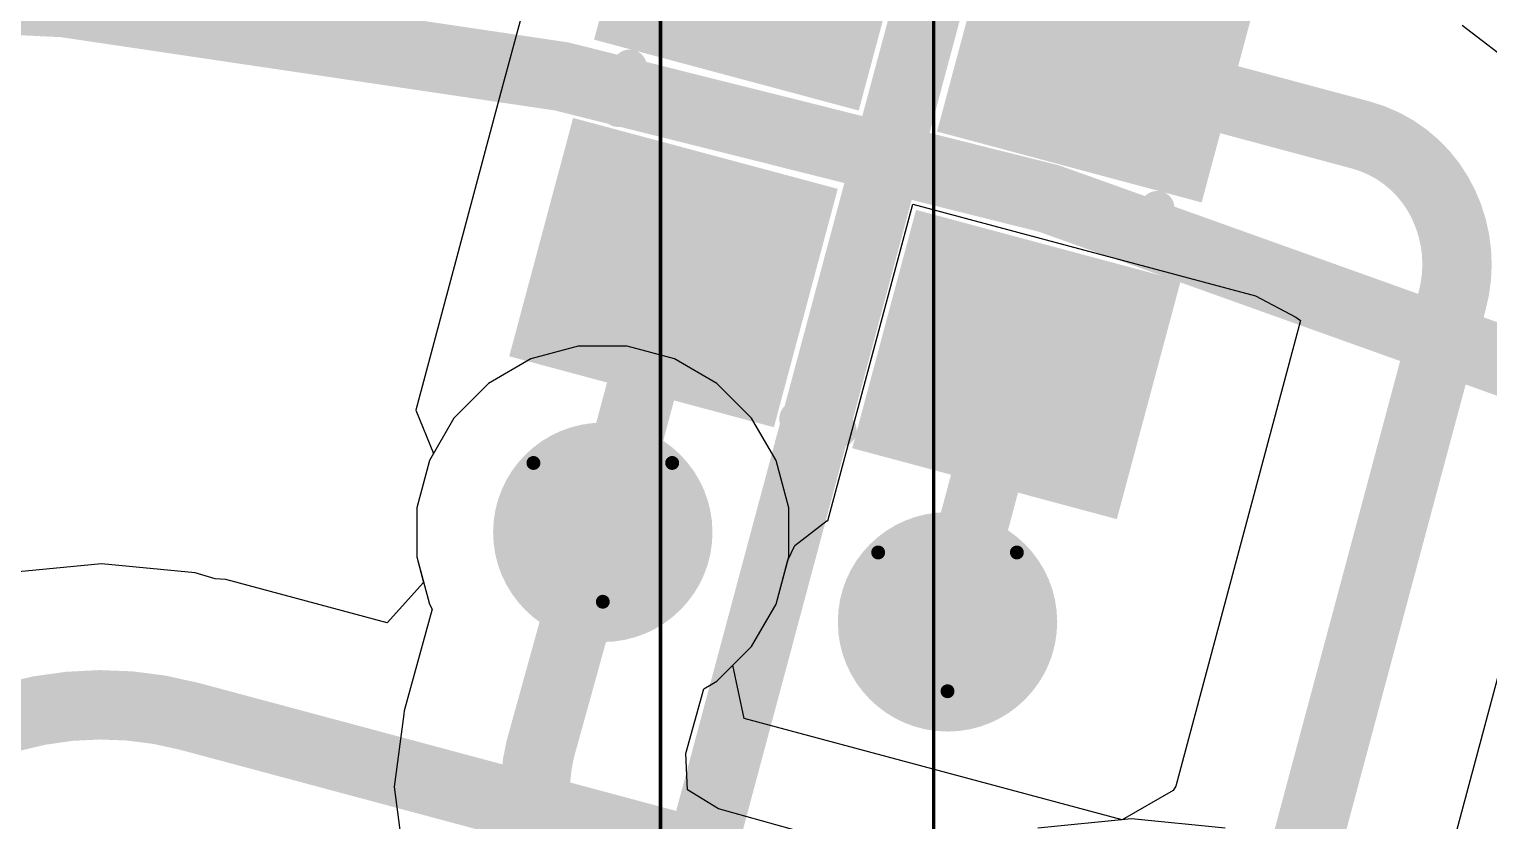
# Model space of a CAD drawing. Header units: inches. Extents: x -7 to 348, y -14 to 159.
# Drawn here: x 37.52 to 42.86, y 35.13 to 38.03 of the extents above; entities that cross this region are included whole.
import ezdxf

# ---------------------------------------------------------------- set-up
doc = ezdxf.new("R2010")
doc.units = ezdxf.units.IN
for name, color, linetype in [('Bottom Layer', 5, 'Continuous'), ('Bottom Solder', 6, 'Continuous'), ('Dimension', 6, 'Continuous'), ('Drill Drawing', 1, 'Continuous'), ('Fabrication', 76, 'Continuous'), ('Top Layer', 1, 'Continuous'), ('Top Overlay', 2, 'Continuous'), ('Top Paste', 8, 'Continuous'), ('Top Solder', 216, 'Continuous'), ('Via Holes', 16, 'Continuous')]:
    doc.layers.add(name, color=color, linetype=linetype)

msp = doc.modelspace()

# ---------------------------------------------------------------- hatches: boundary and pattern name
at = {"layer": 'Bottom Layer'}
h = msp.add_hatch(color=5, dxfattribs=at)
edge = h.paths.add_edge_path()
edge.add_arc((39.619, 36.1878), 0.3, 0, 360)
h = msp.add_hatch(color=5, dxfattribs=at)
edge = h.paths.add_edge_path()
edge.add_arc((40.8812, 35.8602), 0.3, 0, 360)
at = {"layer": 'Bottom Solder'}
h = msp.add_hatch(color=6, dxfattribs=at)
edge = h.paths.add_edge_path()
edge.add_arc((39.619, 36.1878), 0.4016, 0, 360)
h = msp.add_hatch(color=6, dxfattribs=at)
edge = h.paths.add_edge_path()
edge.add_arc((40.8812, 35.8602), 0.4016, 0, 360)
at = {"layer": 'Top Layer'}
for points in [[(40.4842, 37.8562), (39.7115, 38.0632), (39.8927, 38.7394), (40.6654, 38.5323)], [(41.7399, 37.5197), (40.9672, 37.7268), (41.1484, 38.4029), (41.9211, 38.1959)], [(40.1736, 36.6971), (39.4009, 36.9041), (39.5821, 37.5803), (40.3548, 37.3732)], [(41.4293, 36.3606), (40.6566, 36.5677), (40.8378, 37.2438), (41.6105, 37.0368)]]:
    msp.add_hatch(color=1, dxfattribs=at).paths.add_polyline_path(points)
h = msp.add_hatch(color=1, dxfattribs=at)
edge = h.paths.add_edge_path()
edge.add_arc((39.619, 36.1878), 0.3, 0, 360)
h = msp.add_hatch(color=1, dxfattribs=at)
edge = h.paths.add_edge_path()
edge.add_arc((40.8812, 35.8602), 0.3, 0, 360)
at = {"layer": 'Top Paste'}
for points in [[(40.4842, 37.8562), (39.7115, 38.0632), (39.8927, 38.7394), (40.6654, 38.5323)], [(41.7399, 37.5197), (40.9672, 37.7268), (41.1484, 38.4029), (41.9211, 38.1959)], [(40.1736, 36.6971), (39.4009, 36.9041), (39.5821, 37.5803), (40.3548, 37.3732)], [(41.4293, 36.3606), (40.6566, 36.5677), (40.8378, 37.2438), (41.6105, 37.0368)]]:
    msp.add_hatch(color=8, dxfattribs=at).paths.add_polyline_path(points)
at = {"layer": 'Top Solder'}
for points in [[(40.5561, 37.7318), (39.5871, 37.9914), (39.8208, 38.8638), (40.7898, 38.6042)], [(41.8118, 37.3953), (40.8428, 37.6549), (41.0765, 38.5274), (42.0455, 38.2677)], [(40.2455, 36.5726), (39.2765, 36.8323), (39.5102, 37.7047), (40.4793, 37.4451)], [(41.5012, 36.2362), (40.5322, 36.4958), (40.7659, 37.3682), (41.735, 37.1086)]]:
    msp.add_hatch(color=216, dxfattribs=at).paths.add_polyline_path(points)
at = {"layer": 'Via Holes'}
h = msp.add_hatch(color=7, dxfattribs=at)
edge = h.paths.add_edge_path()
edge.add_arc((39.619, 36.1878), 0.15, 0, 360)
h = msp.add_hatch(color=7, dxfattribs=at)
edge = h.paths.add_edge_path()
edge.add_arc((40.8812, 35.8602), 0.15, 0, 360)

# ---------------------------------------------------------------- linework, layer by layer
at = {"layer": 'Bottom Layer'}
for p, q in [((39.5293, 36.8688), (39.3561, 36.8224)), ((39.7087, 36.8688), (39.5293, 36.8688)), ((39.8819, 36.8224), (39.7087, 36.8688)), ((39.3561, 36.8224), (39.2009, 36.7327)), ((40.0371, 36.7327), (39.8819, 36.8224)), ((39.2009, 36.7327), (39.0741, 36.606)), ((40.1639, 36.606), (40.0371, 36.7327)), ((39.0741, 36.606), (38.9844, 36.4507)), ((40.2536, 36.4507), (40.1639, 36.606)), ((38.9844, 36.4507), (38.938, 36.2775)), ((40.3, 36.2775), (40.2536, 36.4507)), ((38.938, 36.2775), (38.938, 36.0982)), ((40.3, 36.0982), (40.3, 36.2775)), ((38.938, 36.0982), (38.9844, 35.925)), ((40.2536, 35.925), (40.3, 36.0982)), ((38.9844, 35.925), (38.9948, 35.907)), ((40.1639, 35.7697), (40.2536, 35.925)), ((38.9948, 35.907), (38.8916, 35.5349)), ((40.0371, 35.6429), (40.1639, 35.7697)), ((39.9232, 35.3784), (39.9888, 35.615)), ((39.9888, 35.615), (40.0371, 35.6429)), ((38.8907, 35.5224), (38.8556, 35.2557)), ((38.8916, 35.5349), (38.8907, 35.5224)), ((39.9297, 35.2456), (39.9232, 35.3784)), ((38.8556, 35.2557), (38.8925, 34.9749)), ((40.0421, 35.1758), (39.9297, 35.2456)), ((40.7367, 34.9828), (40.0421, 35.1758)), ((41.5548, 35.1387), (41.2121, 35.1049)), ((41.8975, 35.1049), (41.5548, 35.1387))]:
    msp.add_line(p, q, dxfattribs=at)
for points in [[(39.3907, 35.3965, 0.254, 0.254, 0), (39.6108, 36.1901, 0.254, 0.254, 0)], [(39.7929, 34.7075, 0.254, 0.254, -0.410559), (39.3906, 35.3965, 0.254, 0.254, 0)]]:
    msp.add_lwpolyline(points, format="xyseb", dxfattribs=at)
for points in [[(39.5473, 36.1901, 0.127, 0.127, 1), (39.6743, 36.1901, 0.127, 0.127, 1)], [(39.3271, 35.3965, 0.127, 0.127, 1), (39.4541, 35.3965, 0.127, 0.127, 1)], [(39.3272, 35.3965, 0.127, 0.127, 1), (39.4542, 35.3965, 0.127, 0.127, 1)]]:
    msp.add_lwpolyline(points, format="xyseb", close=True, dxfattribs=at)
at = {"layer": 'Dimension'}
msp.add_lwpolyline([(29.1631, -5.3474, 0.254, 0.254, 0), (42.3628, 43.9148, 0.254, 0.254, 0)], format="xyseb", dxfattribs=at)
for points in [[(58.31, 19.467, 0.254, 0.254, 1), (13.31, 19.467, 0.254, 0.254, 1)], [(54.5603, 19.4669, 0.254, 0.254, 1), (17.0603, 19.4669, 0.254, 0.254, 1)]]:
    msp.add_lwpolyline(points, format="xyseb", close=True, dxfattribs=at)
at = {"layer": 'Drill Drawing'}
for points in [[(39.365, 36.4418, 0.0508, 0.0508, 0), (39.873, 36.4418, 0.0508, 0.0508, 0)], [(39.365, 36.4418, 0.0508, 0.0508, 0), (39.619, 35.9338, 0.0508, 0.0508, 0)], [(39.619, 35.9338, 0.0508, 0.0508, 0), (39.873, 36.4418, 0.0508, 0.0508, 0)], [(40.6272, 36.1142, 0.0508, 0.0508, 0), (41.1352, 36.1142, 0.0508, 0.0508, 0)], [(40.6272, 36.1142, 0.0508, 0.0508, 0), (40.8812, 35.6062, 0.0508, 0.0508, 0)], [(40.8812, 35.6062, 0.0508, 0.0508, 0), (41.1352, 36.1142, 0.0508, 0.0508, 0)]]:
    msp.add_lwpolyline(points, format="xyseb", dxfattribs=at)
for points in [[(39.3523, 36.4418, 0.0254, 0.0254, 1), (39.3777, 36.4418, 0.0254, 0.0254, 1)], [(39.3523, 36.4418, 0.0254, 0.0254, 1), (39.3777, 36.4418, 0.0254, 0.0254, 1)], [(39.8603, 36.4418, 0.0254, 0.0254, 1), (39.8857, 36.4418, 0.0254, 0.0254, 1)], [(39.8603, 36.4418, 0.0254, 0.0254, 1), (39.8857, 36.4418, 0.0254, 0.0254, 1)], [(40.6145, 36.1142, 0.0254, 0.0254, 1), (40.6399, 36.1142, 0.0254, 0.0254, 1)], [(40.6145, 36.1142, 0.0254, 0.0254, 1), (40.6399, 36.1142, 0.0254, 0.0254, 1)], [(41.1225, 36.1142, 0.0254, 0.0254, 1), (41.1479, 36.1142, 0.0254, 0.0254, 1)], [(41.1225, 36.1142, 0.0254, 0.0254, 1), (41.1479, 36.1142, 0.0254, 0.0254, 1)], [(39.6063, 35.9338, 0.0254, 0.0254, 1), (39.6317, 35.9338, 0.0254, 0.0254, 1)], [(39.6063, 35.9338, 0.0254, 0.0254, 1), (39.6317, 35.9338, 0.0254, 0.0254, 1)], [(40.8685, 35.6062, 0.0254, 0.0254, 1), (40.8939, 35.6062, 0.0254, 0.0254, 1)], [(40.8685, 35.6062, 0.0254, 0.0254, 1), (40.8939, 35.6062, 0.0254, 0.0254, 1)]]:
    msp.add_lwpolyline(points, format="xyseb", close=True, dxfattribs=at)
at = {"layer": 'Fabrication'}
for points in [[(40.8304, 32.6188, 0.0127, 0.0127, 0), (40.8304, 40.9693, 0.0127, 0.0127, 0)], [(40.8304, 32.6188, 0.0127, 0.0127, 0), (40.8304, 40.9693, 0.0127, 0.0127, 0)], [(24.0276, 36.9322, 0.0127, 0.0127, -0.191774), (39.2015, 40.274, 0.0127, 0.0127, 0)], [(24.0276, 36.9322, 0.0127, 0.0127, -0.191774), (39.2015, 40.274, 0.0127, 0.0127, 0)], [(24.0276, 36.9322, 0.0127, 0.0127, -0.191774), (39.2015, 40.274, 0.0127, 0.0127, 0)], [(24.0276, 36.9322, 0.0127, 0.0127, -0.191774), (39.2015, 40.274, 0.0127, 0.0127, 0)], [(39.8304, 34.9565, 0.0127, 0.0127, 0), (39.8304, 39.5339, 0.0127, 0.0127, 0)], [(39.8304, 34.9565, 0.0127, 0.0127, 0), (39.8304, 39.5339, 0.0127, 0.0127, 0)], [(39.8304, 34.9565, 0.0127, 0.0127, 0), (39.8304, 39.5339, 0.0127, 0.0127, 0)], [(39.8304, 34.9565, 0.0127, 0.0127, 0), (39.8304, 39.5339, 0.0127, 0.0127, 0)]]:
    msp.add_lwpolyline(points, format="xyseb", dxfattribs=at)
at = {"layer": 'Top Layer'}
for p, q in [((39.6233, 39.206), (39.2449, 37.7938)), ((42.969, 37.8865), (42.7651, 38.0429)), ((39.2449, 37.7938), (38.9343, 36.6347)), ((39.2449, 37.7938), (39.2449, 37.7938)), ((40.4431, 36.2305), (40.7536, 37.3896)), ((40.7536, 37.3896), (42.0093, 37.0531)), ((42.0093, 37.0531), (42.0093, 37.0531)), ((42.0093, 37.0531), (42.1569, 36.9756)), ((42.1733, 36.963), (41.7166, 35.2586)), ((42.1569, 36.9756), (42.1733, 36.963)), ((42.6843, 34.8675), (43.2285, 36.8986)), ((38.9343, 36.6347), (38.9343, 36.6347)), ((38.9343, 36.6347), (38.9996, 36.477)), ((38.9844, 36.4507), (38.938, 36.2775)), ((38.9996, 36.477), (38.9844, 36.4507)), ((38.938, 36.2775), (38.938, 36.0982)), ((40.3217, 36.1394), (40.4411, 36.231)), ((40.4411, 36.231), (40.4431, 36.2305)), ((40.2966, 36.0856), (40.3217, 36.1394)), ((38.938, 36.0982), (38.963, 36.0047)), ((40.2536, 35.925), (40.2966, 36.0856)), ((37.784, 36.0731), (37.4413, 36.0393)), ((38.1267, 36.0393), (37.784, 36.0731)), ((38.1994, 36.0173), (38.1267, 36.0393)), ((38.239, 36.0147), (38.1994, 36.0173)), ((38.83, 35.8563), (38.239, 36.0147)), ((38.963, 36.0047), (38.83, 35.8563)), ((40.1639, 35.7697), (40.2536, 35.925)), ((40.0955, 35.7013), (40.1639, 35.7697)), ((40.1365, 35.5062), (40.0955, 35.7013)), ((41.5202, 35.1355), (40.1365, 35.5062)), ((41.7072, 35.243), (41.5202, 35.1355)), ((41.7166, 35.2586), (41.7072, 35.243))]:
    msp.add_line(p, q, dxfattribs=at)
for points in [[(23.9597, 38.6755, 2.032, 2.032, -0.53877), (58.0622, 22.8854, 2.032, 2.032, 0)], [(41.452, 37.8949, 0.254, 0.254, 0), (42.3939, 37.6425, 0.254, 0.254, 0)], [(42.3939, 37.6425, 0.254, 0.254, -0.198466), (42.6778, 37.4252, 0.254, 0.254, 0)], [(42.6778, 37.4252, 0.254, 0.254, -0.200714), (42.7286, 37.0341, 0.254, 0.254, 0)], [(39.619, 36.1879, 0.254, 0.254, 0), (39.8714, 37.1299, 0.254, 0.254, 0)], [(42.1839, 35.0015, 0.254, 0.254, 0), (42.7282, 37.0326, 0.254, 0.254, 0)], [(42.7282, 37.0326, 0.254, 0.254, 0), (42.7286, 37.0341, 0.254, 0.254, 0)], [(40.8812, 35.8602, 0.254, 0.254, 0), (41.1336, 36.8022, 0.254, 0.254, 0)], [(37.1446, 35.3791, 0.254, 0.254, -0.203622), (38.105, 35.5144, 0.254, 0.254, 0)], [(38.105, 35.5144, 0.254, 0.254, 0), (41.4909, 34.6071, 0.254, 0.254, 0)]]:
    msp.add_lwpolyline(points, format="xyseb", dxfattribs=at)
for points in [[(41.3885, 37.8949, 0.127, 0.127, 1), (41.5155, 37.8949, 0.127, 0.127, 1)], [(42.3304, 37.6425, 0.127, 0.127, 1), (42.4574, 37.6425, 0.127, 0.127, 1)], [(42.3304, 37.6425, 0.127, 0.127, 1), (42.4574, 37.6425, 0.127, 0.127, 1)], [(42.6143, 37.4252, 0.127, 0.127, 1), (42.7413, 37.4252, 0.127, 0.127, 1)], [(42.6143, 37.4252, 0.127, 0.127, 1), (42.7413, 37.4252, 0.127, 0.127, 1)], [(39.8079, 37.1299, 0.127, 0.127, 1), (39.9349, 37.1299, 0.127, 0.127, 1)], [(42.6647, 37.0326, 0.127, 0.127, 1), (42.7917, 37.0326, 0.127, 0.127, 1)], [(42.6647, 37.0326, 0.127, 0.127, 1), (42.7917, 37.0326, 0.127, 0.127, 1)], [(42.6651, 37.0341, 0.127, 0.127, 1), (42.7921, 37.0341, 0.127, 0.127, 1)], [(42.6651, 37.0341, 0.127, 0.127, 1), (42.7921, 37.0341, 0.127, 0.127, 1)], [(41.0701, 36.8022, 0.127, 0.127, 1), (41.1971, 36.8022, 0.127, 0.127, 1)], [(39.5555, 36.1879, 0.127, 0.127, 1), (39.6825, 36.1879, 0.127, 0.127, 1)], [(40.8177, 35.8602, 0.127, 0.127, 1), (40.9447, 35.8602, 0.127, 0.127, 1)], [(38.0415, 35.5144, 0.127, 0.127, 1), (38.1685, 35.5144, 0.127, 0.127, 1)], [(38.0415, 35.5144, 0.127, 0.127, 1), (38.1685, 35.5144, 0.127, 0.127, 1)]]:
    msp.add_lwpolyline(points, format="xyseb", close=True, dxfattribs=at)
at = {"layer": 'Top Overlay'}
for points in [[(39.6754, 37.7352, 0.127, 0.127, 0), (39.7172, 37.8915, 0.127, 0.127, 0)], [(41.6072, 37.2176, 0.127, 0.127, 0), (41.6491, 37.3739, 0.127, 0.127, 0)], [(40.3286, 36.6038, 0.127, 0.127, 0), (40.4849, 36.5619, 0.127, 0.127, 0)]]:
    msp.add_lwpolyline(points, format="xyseb", dxfattribs=at)
for points in [[(39.6855, 37.8915, 0.0635, 0.0635, 1), (39.749, 37.8915, 0.0635, 0.0635, 1)], [(39.6436, 37.7352, 0.0635, 0.0635, 1), (39.7071, 37.7352, 0.0635, 0.0635, 1)], [(41.6173, 37.3739, 0.0635, 0.0635, 1), (41.6808, 37.3739, 0.0635, 0.0635, 1)], [(41.5755, 37.2176, 0.0635, 0.0635, 1), (41.639, 37.2176, 0.0635, 0.0635, 1)], [(40.2968, 36.6038, 0.0635, 0.0635, 1), (40.3603, 36.6038, 0.0635, 0.0635, 1)], [(40.4531, 36.5619, 0.0635, 0.0635, 1), (40.5166, 36.5619, 0.0635, 0.0635, 1)]]:
    msp.add_lwpolyline(points, format="xyseb", close=True, dxfattribs=at)

doc.saveas('drawing.dxf')
